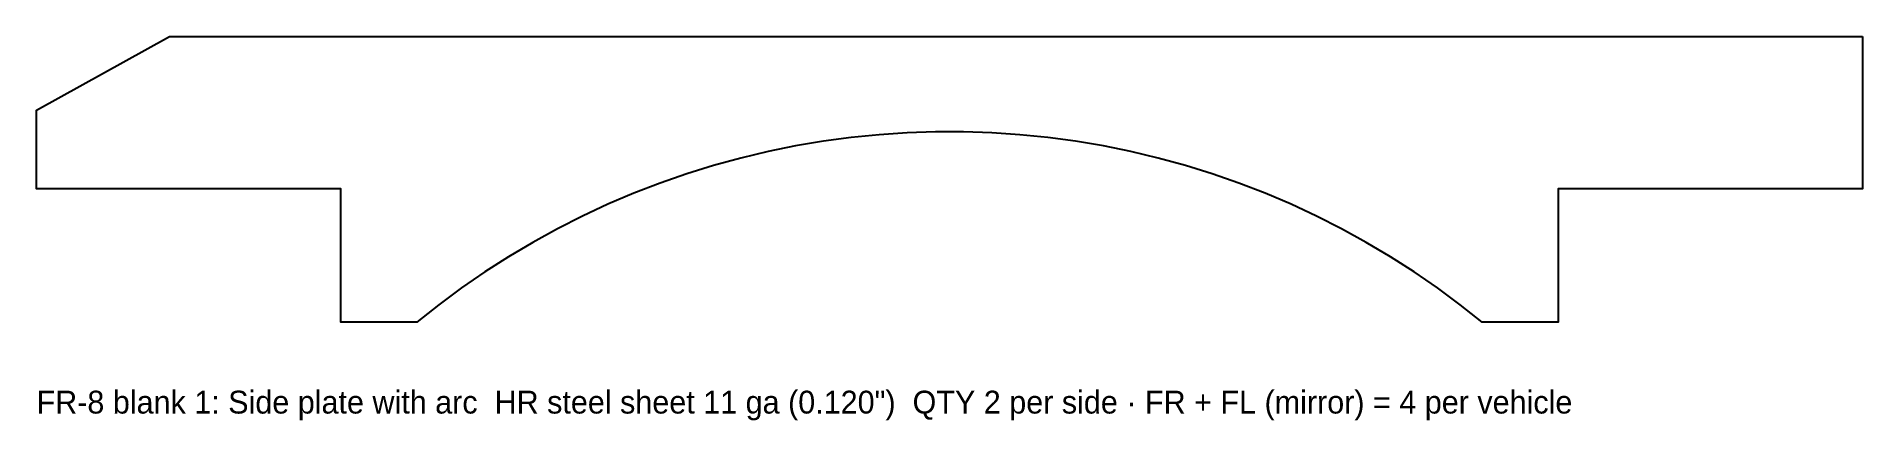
# Model space of a CAD drawing. Header units: inches. Extents: x 0 to 12, y -0.6 to 1.9.
import ezdxf

# ---------------------------------------------------------------- set-up
doc = ezdxf.new("R2010")
doc.units = ezdxf.units.IN
doc.header["$MEASUREMENT"] = 0
doc.layers.add('CUT', color=7, linetype='Continuous')
doc.layers.add('TEXT', color=3, linetype='Continuous')

msp = doc.modelspace()

# ---------------------------------------------------------------- linework, layer by layer
at = {"layer": 'CUT'}
msp.add_lwpolyline([(12, 1.875), (12, 0.875), (10, 0.875), (10, 0), (9.5, 0), (9.355, 0.1147), (9.2062, 0.2245), (9.0539, 0.3293), (8.8981, 0.4289), (8.7391, 0.5232), (8.577, 0.6122), (8.4121, 0.6957), (8.2444, 0.7736), (8.0742, 0.8459), (7.9017, 0.9124), (7.7271, 0.9731), (7.5505, 1.028), (7.3722, 1.0769), (7.1924, 1.1198), (7.0112, 1.1567), (6.8289, 1.1875), (6.6457, 1.2121), (6.4617, 1.2307), (6.2772, 1.243), (6.0924, 1.2492), (5.9076, 1.2492), (5.7228, 1.243), (5.5383, 1.2307), (5.3543, 1.2121), (5.1711, 1.1875), (4.9888, 1.1567), (4.8076, 1.1198), (4.6278, 1.0769), (4.4495, 1.028), (4.2729, 0.9731), (4.0983, 0.9124), (3.9258, 0.8459), (3.7556, 0.7736), (3.5879, 0.6957), (3.423, 0.6122), (3.2609, 0.5232), (3.1019, 0.4289), (2.9461, 0.3293), (2.7938, 0.2245), (2.645, 0.1147), (2.5, 0), (2, 0), (2, 0.875), (0, 0.875), (0, 1.3909), (0.875, 1.875), (12, 1.875)], close=True, dxfattribs=at)

# ---------------------------------------------------------------- texts
at = {"layer": 'TEXT'}
msp.add_text('FR-8 blank 1: Side plate with arc  HR steel sheet 11 ga (0.120")  QTY 2 per side · FR + FL (mirror) = 4 per vehicle', height=0.15, dxfattribs=at).set_placement((0, -0.6))

doc.saveas('drawing.dxf')
